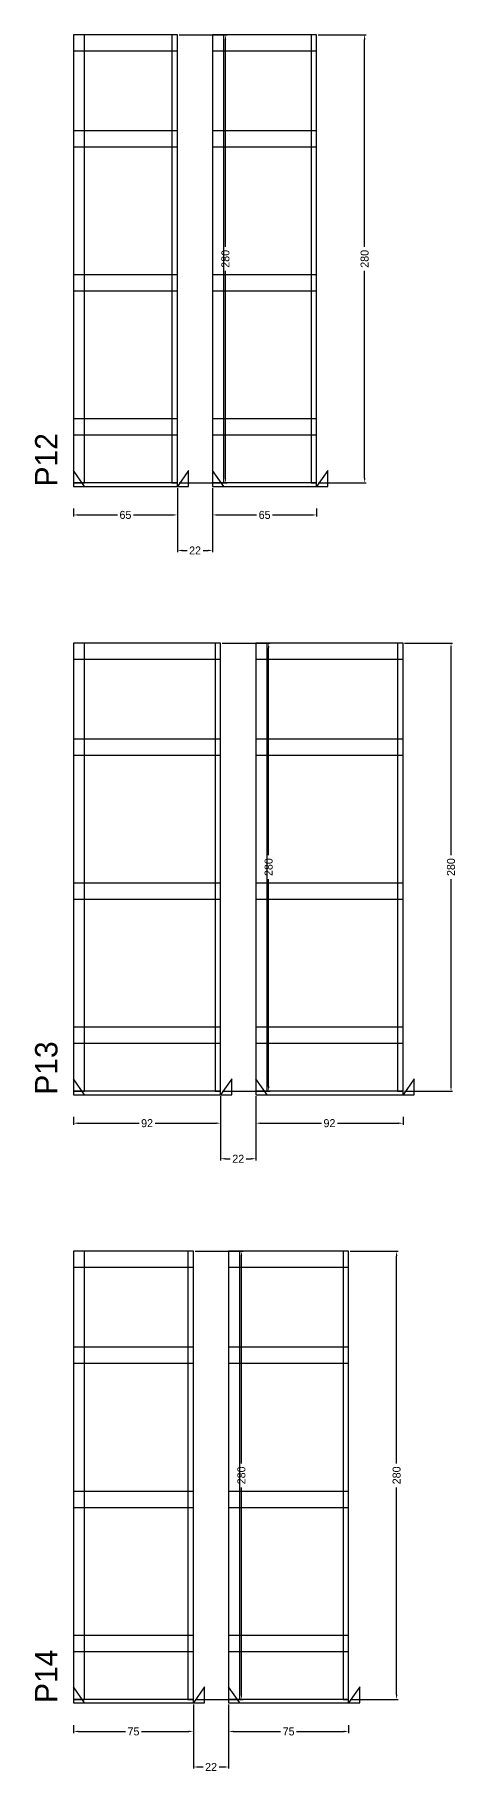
# Model space of a CAD drawing. Header units: centimetres. Extents: x -13000 to 4299, y -7226 to 295.
# Drawn here: x 3976 to 4239, y -4603 to -3518 of the extents above; entities that cross this region are included whole.
import ezdxf

# ---------------------------------------------------------------- set-up
doc = ezdxf.new("R2010")
doc.units = ezdxf.units.CM
for name, color, linetype in [('COTA', 241, 'Continuous'), ('NOMENCLATURA', 7, 'Continuous'), ('SARR_2.2x10', 60, 'Continuous'), ('SARR_2.2x7', 40, 'Continuous'), ('SARR_3.5x7', 81, 'Continuous')]:
    doc.layers.add(name, color=color, linetype=linetype)
doc.dimstyles.new('PAINEL-NOVA', dxfattribs={"dimtxt": 5, "dimasz": 3, "dimexe": 1, "dimexo": 1, "dimgap": 1, "dimtad": 1, "dimcen": 2.5, "dimazin": 3, "dimtfac": 1, "dimtmove": 0, "dimatfit": 3})

# ---------------------------------------------------------------- blocks, each defined once
blk = doc.blocks.new('_CLOSEDFILLED')
at = {"color": 0, "linetype": 'BYBLOCK'}
blk.add_solid([(-1, 0.16), (0, 0), (-1, -0.16)], dxfattribs=at)
blk = doc.blocks.new('*D361')
for p, q in [((4000, -3813.8), (4000, -3818.8)), ((4003, -3817.8), (4027.5, -3817.8)), ((4037.5, -3817.8), (4062, -3817.8)), ((4065, -3813.8), (4065, -3818.8))]:
    blk.add_line(p, q)
at = {"layer": 'Defpoints'}
for p in [(4000, -3812.8), (4000, -3817.8), (4065, -3812.8)]:
    blk.add_point(p, dxfattribs=at)
at = {"layer": 'SARR_2.2x10', "xscale": 3, "yscale": 3, "rotation": 180}
blk.add_blockref('_CLOSEDFILLED', (4000, -3817.8), dxfattribs=at)
at = {"layer": 'SARR_2.2x10', "xscale": 3, "yscale": 3}
blk.add_blockref('_CLOSEDFILLED', (4065, -3817.8), dxfattribs=at)
at = {"layer": 'SARR_2.2x10', "insert": (4032.5, -3817.8), "char_height": 5, "attachment_point": 5}
blk.add_mtext('65', dxfattribs=at)
blk = doc.blocks.new('*D362')
for p, q in [((4066, -3517.8), (4096, -3517.8)), ((4095, -3650.3), (4095, -3520.8)), ((4095, -3794.8), (4095, -3665.3)), ((4066, -3797.8), (4096, -3797.8))]:
    blk.add_line(p, q)
at = {"layer": 'Defpoints'}
for p in [(4065, -3517.8), (4065, -3797.8), (4095, -3797.8)]:
    blk.add_point(p, dxfattribs=at)
at = {"layer": 'SARR_2.2x10', "xscale": 3, "yscale": 3}
for p, rotation in [((4095, -3517.8), 90), ((4095, -3797.8), 270)]:
    blk.add_blockref('_CLOSEDFILLED', p, dxfattribs=dict(at, rotation=rotation))
at = {"layer": 'SARR_2.2x10', "insert": (4095, -3657.8), "char_height": 5, "attachment_point": 5, "rotation": 90}
blk.add_mtext('280', dxfattribs=at)
blk = doc.blocks.new('GRA-E')
at = {"layer": 'SARR_2.2x7'}
blk.add_lwpolyline([(0, 0), (7, 0), (0, 10)], close=True, dxfattribs=at)
blk = doc.blocks.new('GRA-D')
at = {"layer": 'SARR_2.2x7'}
blk.add_lwpolyline([(0, 0), (7, 0), (7, 10)], close=True, dxfattribs=at)
blk = doc.blocks.new('*D363')
for p, q in [((4087, -3813.8), (4087, -3818.8)), ((4090, -3817.8), (4114.5, -3817.8)), ((4124.5, -3817.8), (4149, -3817.8)), ((4152, -3813.8), (4152, -3818.8))]:
    blk.add_line(p, q)
at = {"layer": 'Defpoints'}
for p in [(4087, -3812.8), (4087, -3817.8), (4152, -3812.8)]:
    blk.add_point(p, dxfattribs=at)
at = {"layer": 'SARR_2.2x10', "xscale": 3, "yscale": 3, "rotation": 180}
blk.add_blockref('_CLOSEDFILLED', (4087, -3817.8), dxfattribs=at)
at = {"layer": 'SARR_2.2x10', "xscale": 3, "yscale": 3}
blk.add_blockref('_CLOSEDFILLED', (4152, -3817.8), dxfattribs=at)
at = {"layer": 'SARR_2.2x10', "insert": (4119.5, -3817.8), "char_height": 5, "attachment_point": 5}
blk.add_mtext('65', dxfattribs=at)
blk = doc.blocks.new('*D364')
for p, q in [((4153, -3517.8), (4183, -3517.8)), ((4182, -3650.3), (4182, -3520.8)), ((4182, -3794.8), (4182, -3665.3)), ((4153, -3797.8), (4183, -3797.8))]:
    blk.add_line(p, q)
at = {"layer": 'Defpoints'}
for p in [(4152, -3517.8), (4152, -3797.8), (4182, -3797.8)]:
    blk.add_point(p, dxfattribs=at)
at = {"layer": 'SARR_2.2x10', "xscale": 3, "yscale": 3}
for p, rotation in [((4182, -3517.8), 90), ((4182, -3797.8), 270)]:
    blk.add_blockref('_CLOSEDFILLED', p, dxfattribs=dict(at, rotation=rotation))
at = {"layer": 'SARR_2.2x10', "insert": (4182, -3657.8), "char_height": 5, "attachment_point": 5, "rotation": 90}
blk.add_mtext('280', dxfattribs=at)
blk = doc.blocks.new('*D365')
for p, q in [((4153, -3517.8), (4183, -3517.8)), ((4182, -3650.3), (4182, -3520.8)), ((4182, -3794.8), (4182, -3665.3)), ((4153, -3797.8), (4183, -3797.8))]:
    blk.add_line(p, q)
at = {"layer": 'Defpoints'}
for p in [(4152, -3517.8), (4152, -3797.8), (4182, -3797.8)]:
    blk.add_point(p, dxfattribs=at)
at = {"layer": 'SARR_2.2x10', "xscale": 3, "yscale": 3}
for p, rotation in [((4182, -3517.8), 90), ((4182, -3797.8), 270)]:
    blk.add_blockref('_CLOSEDFILLED', p, dxfattribs=dict(at, rotation=rotation))
at = {"layer": 'SARR_2.2x10', "insert": (4182, -3657.8), "char_height": 5, "attachment_point": 5, "rotation": 90}
blk.add_mtext('280', dxfattribs=at)
blk = doc.blocks.new('*D366')
for p, q in [((4153, -3517.8), (4183, -3517.8)), ((4182, -3650.3), (4182, -3520.8)), ((4182, -3794.8), (4182, -3665.3)), ((4153, -3797.8), (4183, -3797.8))]:
    blk.add_line(p, q)
at = {"layer": 'Defpoints'}
for p in [(4152, -3517.8), (4152, -3797.8), (4182, -3797.8)]:
    blk.add_point(p, dxfattribs=at)
at = {"layer": 'SARR_2.2x10', "xscale": 3, "yscale": 3}
for p, rotation in [((4182, -3517.8), 90), ((4182, -3797.8), 270)]:
    blk.add_blockref('_CLOSEDFILLED', p, dxfattribs=dict(at, rotation=rotation))
at = {"layer": 'SARR_2.2x10', "insert": (4182, -3657.8), "char_height": 5, "attachment_point": 5, "rotation": 90}
blk.add_mtext('280', dxfattribs=at)
blk = doc.blocks.new('*D367')
for p, q in [((4153, -3517.8), (4183, -3517.8)), ((4182, -3650.3), (4182, -3520.8)), ((4182, -3794.8), (4182, -3665.3)), ((4153, -3797.8), (4183, -3797.8))]:
    blk.add_line(p, q)
at = {"layer": 'Defpoints'}
for p in [(4152, -3517.8), (4152, -3797.8), (4182, -3797.8)]:
    blk.add_point(p, dxfattribs=at)
at = {"layer": 'SARR_2.2x10', "xscale": 3, "yscale": 3}
for p, rotation in [((4182, -3517.8), 90), ((4182, -3797.8), 270)]:
    blk.add_blockref('_CLOSEDFILLED', p, dxfattribs=dict(at, rotation=rotation))
at = {"layer": 'SARR_2.2x10', "insert": (4182, -3657.8), "char_height": 5, "attachment_point": 5, "rotation": 90}
blk.add_mtext('280', dxfattribs=at)
blk = doc.blocks.new('*D368')
for p, q in [((4153, -3517.8), (4183, -3517.8)), ((4182, -3650.3), (4182, -3520.8)), ((4182, -3794.8), (4182, -3665.3)), ((4153, -3797.8), (4183, -3797.8))]:
    blk.add_line(p, q)
at = {"layer": 'Defpoints'}
for p in [(4152, -3517.8), (4152, -3797.8), (4182, -3797.8)]:
    blk.add_point(p, dxfattribs=at)
at = {"layer": 'SARR_2.2x10', "xscale": 3, "yscale": 3}
for p, rotation in [((4182, -3517.8), 90), ((4182, -3797.8), 270)]:
    blk.add_blockref('_CLOSEDFILLED', p, dxfattribs=dict(at, rotation=rotation))
at = {"layer": 'SARR_2.2x10', "insert": (4182, -3657.8), "char_height": 5, "attachment_point": 5, "rotation": 90}
blk.add_mtext('280', dxfattribs=at)
blk = doc.blocks.new('*D369')
for p, q in [((4153, -3517.8), (4183, -3517.8)), ((4182, -3650.3), (4182, -3520.8)), ((4182, -3794.8), (4182, -3665.3)), ((4153, -3797.8), (4183, -3797.8))]:
    blk.add_line(p, q)
at = {"layer": 'Defpoints'}
for p in [(4152, -3517.8), (4152, -3797.8), (4182, -3797.8)]:
    blk.add_point(p, dxfattribs=at)
at = {"layer": 'SARR_2.2x10', "xscale": 3, "yscale": 3}
for p, rotation in [((4182, -3517.8), 90), ((4182, -3797.8), 270)]:
    blk.add_blockref('_CLOSEDFILLED', p, dxfattribs=dict(at, rotation=rotation))
at = {"layer": 'SARR_2.2x10', "insert": (4182, -3657.8), "char_height": 5, "attachment_point": 5, "rotation": 90}
blk.add_mtext('280', dxfattribs=at)
blk = doc.blocks.new('*D370')
for p, q in [((4153, -3517.8), (4183, -3517.8)), ((4182, -3650.3), (4182, -3520.8)), ((4182, -3794.8), (4182, -3665.3)), ((4153, -3797.8), (4183, -3797.8))]:
    blk.add_line(p, q)
at = {"layer": 'Defpoints'}
for p in [(4152, -3517.8), (4152, -3797.8), (4182, -3797.8)]:
    blk.add_point(p, dxfattribs=at)
at = {"layer": 'SARR_2.2x10', "xscale": 3, "yscale": 3}
for p, rotation in [((4182, -3517.8), 90), ((4182, -3797.8), 270)]:
    blk.add_blockref('_CLOSEDFILLED', p, dxfattribs=dict(at, rotation=rotation))
at = {"layer": 'SARR_2.2x10', "insert": (4182, -3657.8), "char_height": 5, "attachment_point": 5, "rotation": 90}
blk.add_mtext('280', dxfattribs=at)
blk = doc.blocks.new('*D371')
for p, q in [((4153, -3517.8), (4183, -3517.8)), ((4182, -3650.3), (4182, -3520.8)), ((4182, -3794.8), (4182, -3665.3)), ((4153, -3797.8), (4183, -3797.8))]:
    blk.add_line(p, q)
at = {"layer": 'Defpoints'}
for p in [(4152, -3517.8), (4152, -3797.8), (4182, -3797.8)]:
    blk.add_point(p, dxfattribs=at)
at = {"layer": 'SARR_2.2x10', "xscale": 3, "yscale": 3}
for p, rotation in [((4182, -3517.8), 90), ((4182, -3797.8), 270)]:
    blk.add_blockref('_CLOSEDFILLED', p, dxfattribs=dict(at, rotation=rotation))
at = {"layer": 'SARR_2.2x10', "insert": (4182, -3657.8), "char_height": 5, "attachment_point": 5, "rotation": 90}
blk.add_mtext('280', dxfattribs=at)
blk = doc.blocks.new('*D372')
for p, q in [((4153, -3517.8), (4183, -3517.8)), ((4182, -3650.3), (4182, -3520.8)), ((4182, -3794.8), (4182, -3665.3)), ((4153, -3797.8), (4183, -3797.8))]:
    blk.add_line(p, q)
at = {"layer": 'Defpoints'}
for p in [(4152, -3517.8), (4152, -3797.8), (4182, -3797.8)]:
    blk.add_point(p, dxfattribs=at)
at = {"layer": 'SARR_2.2x10', "xscale": 3, "yscale": 3}
for p, rotation in [((4182, -3517.8), 90), ((4182, -3797.8), 270)]:
    blk.add_blockref('_CLOSEDFILLED', p, dxfattribs=dict(at, rotation=rotation))
at = {"layer": 'SARR_2.2x10', "insert": (4182, -3657.8), "char_height": 5, "attachment_point": 5, "rotation": 90}
blk.add_mtext('280', dxfattribs=at)
blk = doc.blocks.new('*D373')
for p, q in [((4153, -3517.8), (4183, -3517.8)), ((4182, -3650.3), (4182, -3520.8)), ((4182, -3794.8), (4182, -3665.3)), ((4153, -3797.8), (4183, -3797.8))]:
    blk.add_line(p, q)
at = {"layer": 'Defpoints'}
for p in [(4152, -3517.8), (4152, -3797.8), (4182, -3797.8)]:
    blk.add_point(p, dxfattribs=at)
at = {"layer": 'SARR_2.2x10', "xscale": 3, "yscale": 3}
for p, rotation in [((4182, -3517.8), 90), ((4182, -3797.8), 270)]:
    blk.add_blockref('_CLOSEDFILLED', p, dxfattribs=dict(at, rotation=rotation))
at = {"layer": 'SARR_2.2x10', "insert": (4182, -3657.8), "char_height": 5, "attachment_point": 5, "rotation": 90}
blk.add_mtext('280', dxfattribs=at)
blk = doc.blocks.new('*D374')
for p, q in [((4065, -3801), (4065, -3841)), ((4087, -3801), (4087, -3841)), ((4068, -3840), (4071, -3840)), ((4081, -3840), (4084, -3840))]:
    blk.add_line(p, q)
at = {"layer": 'Defpoints'}
for p in [(4065, -3800), (4087, -3800), (4065, -3840)]:
    blk.add_point(p, dxfattribs=at)
at = {"layer": 'COTA', "xscale": 3, "yscale": 3, "rotation": 180}
blk.add_blockref('_CLOSEDFILLED', (4065, -3840), dxfattribs=at)
at = {"layer": 'COTA', "xscale": 3, "yscale": 3}
blk.add_blockref('_CLOSEDFILLED', (4087, -3840), dxfattribs=at)
at = {"layer": 'COTA', "insert": (4076, -3840), "char_height": 5, "attachment_point": 5}
blk.add_mtext('22', dxfattribs=at)
blk = doc.blocks.new('*D395')
for p, q in [((4000, -4193.8), (4000, -4198.8)), ((4003, -4197.8), (4041, -4197.8)), ((4051, -4197.8), (4089, -4197.8)), ((4092, -4193.8), (4092, -4198.8))]:
    blk.add_line(p, q)
at = {"layer": 'Defpoints'}
for p in [(4000, -4192.8), (4000, -4197.8), (4092, -4192.8)]:
    blk.add_point(p, dxfattribs=at)
at = {"layer": 'SARR_2.2x10', "xscale": 3, "yscale": 3, "rotation": 180}
blk.add_blockref('_CLOSEDFILLED', (4000, -4197.8), dxfattribs=at)
at = {"layer": 'SARR_2.2x10', "xscale": 3, "yscale": 3}
blk.add_blockref('_CLOSEDFILLED', (4092, -4197.8), dxfattribs=at)
at = {"layer": 'SARR_2.2x10', "insert": (4046, -4197.8), "char_height": 5, "attachment_point": 5}
blk.add_mtext('92', dxfattribs=at)
blk = doc.blocks.new('*D396')
for p, q in [((4093, -3897.8), (4123, -3897.8)), ((4122, -4030.3), (4122, -3900.8)), ((4122, -4174.8), (4122, -4045.3)), ((4093, -4177.8), (4123, -4177.8))]:
    blk.add_line(p, q)
at = {"layer": 'Defpoints'}
for p in [(4092, -3897.8), (4092, -4177.8), (4122, -4177.8)]:
    blk.add_point(p, dxfattribs=at)
at = {"layer": 'SARR_2.2x10', "xscale": 3, "yscale": 3}
for p, rotation in [((4122, -3897.8), 90), ((4122, -4177.8), 270)]:
    blk.add_blockref('_CLOSEDFILLED', p, dxfattribs=dict(at, rotation=rotation))
at = {"layer": 'SARR_2.2x10', "insert": (4122, -4037.8), "char_height": 5, "attachment_point": 5, "rotation": 90}
blk.add_mtext('280', dxfattribs=at)
blk = doc.blocks.new('*D397')
for p, q in [((4114, -4193.8), (4114, -4198.8)), ((4117, -4197.8), (4155, -4197.8)), ((4165, -4197.8), (4203, -4197.8)), ((4206, -4193.8), (4206, -4198.8))]:
    blk.add_line(p, q)
at = {"layer": 'Defpoints'}
for p in [(4114, -4192.8), (4114, -4197.8), (4206, -4192.8)]:
    blk.add_point(p, dxfattribs=at)
at = {"layer": 'SARR_2.2x10', "xscale": 3, "yscale": 3, "rotation": 180}
blk.add_blockref('_CLOSEDFILLED', (4114, -4197.8), dxfattribs=at)
at = {"layer": 'SARR_2.2x10', "xscale": 3, "yscale": 3}
blk.add_blockref('_CLOSEDFILLED', (4206, -4197.8), dxfattribs=at)
at = {"layer": 'SARR_2.2x10', "insert": (4160, -4197.8), "char_height": 5, "attachment_point": 5}
blk.add_mtext('92', dxfattribs=at)
blk = doc.blocks.new('*D398')
for p, q in [((4207, -3897.8), (4237, -3897.8)), ((4236, -4030.3), (4236, -3900.8)), ((4236, -4174.8), (4236, -4045.3)), ((4207, -4177.8), (4237, -4177.8))]:
    blk.add_line(p, q)
at = {"layer": 'Defpoints'}
for p in [(4206, -3897.8), (4206, -4177.8), (4236, -4177.8)]:
    blk.add_point(p, dxfattribs=at)
at = {"layer": 'SARR_2.2x10', "xscale": 3, "yscale": 3}
for p, rotation in [((4236, -3897.8), 90), ((4236, -4177.8), 270)]:
    blk.add_blockref('_CLOSEDFILLED', p, dxfattribs=dict(at, rotation=rotation))
at = {"layer": 'SARR_2.2x10', "insert": (4236, -4037.8), "char_height": 5, "attachment_point": 5, "rotation": 90}
blk.add_mtext('280', dxfattribs=at)
blk = doc.blocks.new('*D399')
for p, q in [((4207, -3897.8), (4237, -3897.8)), ((4236, -4030.3), (4236, -3900.8)), ((4236, -4174.8), (4236, -4045.3)), ((4207, -4177.8), (4237, -4177.8))]:
    blk.add_line(p, q)
at = {"layer": 'Defpoints'}
for p in [(4206, -3897.8), (4206, -4177.8), (4236, -4177.8)]:
    blk.add_point(p, dxfattribs=at)
at = {"layer": 'SARR_2.2x10', "xscale": 3, "yscale": 3}
for p, rotation in [((4236, -3897.8), 90), ((4236, -4177.8), 270)]:
    blk.add_blockref('_CLOSEDFILLED', p, dxfattribs=dict(at, rotation=rotation))
at = {"layer": 'SARR_2.2x10', "insert": (4236, -4037.8), "char_height": 5, "attachment_point": 5, "rotation": 90}
blk.add_mtext('280', dxfattribs=at)
blk = doc.blocks.new('*D400')
for p, q in [((4207, -3897.8), (4237, -3897.8)), ((4236, -4030.3), (4236, -3900.8)), ((4236, -4174.8), (4236, -4045.3)), ((4207, -4177.8), (4237, -4177.8))]:
    blk.add_line(p, q)
at = {"layer": 'Defpoints'}
for p in [(4206, -3897.8), (4206, -4177.8), (4236, -4177.8)]:
    blk.add_point(p, dxfattribs=at)
at = {"layer": 'SARR_2.2x10', "xscale": 3, "yscale": 3}
for p, rotation in [((4236, -3897.8), 90), ((4236, -4177.8), 270)]:
    blk.add_blockref('_CLOSEDFILLED', p, dxfattribs=dict(at, rotation=rotation))
at = {"layer": 'SARR_2.2x10', "insert": (4236, -4037.8), "char_height": 5, "attachment_point": 5, "rotation": 90}
blk.add_mtext('280', dxfattribs=at)
blk = doc.blocks.new('*D401')
for p, q in [((4207, -3897.8), (4237, -3897.8)), ((4236, -4030.3), (4236, -3900.8)), ((4236, -4174.8), (4236, -4045.3)), ((4207, -4177.8), (4237, -4177.8))]:
    blk.add_line(p, q)
at = {"layer": 'Defpoints'}
for p in [(4206, -3897.8), (4206, -4177.8), (4236, -4177.8)]:
    blk.add_point(p, dxfattribs=at)
at = {"layer": 'SARR_2.2x10', "xscale": 3, "yscale": 3}
for p, rotation in [((4236, -3897.8), 90), ((4236, -4177.8), 270)]:
    blk.add_blockref('_CLOSEDFILLED', p, dxfattribs=dict(at, rotation=rotation))
at = {"layer": 'SARR_2.2x10', "insert": (4236, -4037.8), "char_height": 5, "attachment_point": 5, "rotation": 90}
blk.add_mtext('280', dxfattribs=at)
blk = doc.blocks.new('*D402')
for p, q in [((4207, -3897.8), (4237, -3897.8)), ((4236, -4030.3), (4236, -3900.8)), ((4236, -4174.8), (4236, -4045.3)), ((4207, -4177.8), (4237, -4177.8))]:
    blk.add_line(p, q)
at = {"layer": 'Defpoints'}
for p in [(4206, -3897.8), (4206, -4177.8), (4236, -4177.8)]:
    blk.add_point(p, dxfattribs=at)
at = {"layer": 'SARR_2.2x10', "xscale": 3, "yscale": 3}
for p, rotation in [((4236, -3897.8), 90), ((4236, -4177.8), 270)]:
    blk.add_blockref('_CLOSEDFILLED', p, dxfattribs=dict(at, rotation=rotation))
at = {"layer": 'SARR_2.2x10', "insert": (4236, -4037.8), "char_height": 5, "attachment_point": 5, "rotation": 90}
blk.add_mtext('280', dxfattribs=at)
blk = doc.blocks.new('*D403')
for p, q in [((4207, -3897.8), (4237, -3897.8)), ((4236, -4030.3), (4236, -3900.8)), ((4236, -4174.8), (4236, -4045.3)), ((4207, -4177.8), (4237, -4177.8))]:
    blk.add_line(p, q)
at = {"layer": 'Defpoints'}
for p in [(4206, -3897.8), (4206, -4177.8), (4236, -4177.8)]:
    blk.add_point(p, dxfattribs=at)
at = {"layer": 'SARR_2.2x10', "xscale": 3, "yscale": 3}
for p, rotation in [((4236, -3897.8), 90), ((4236, -4177.8), 270)]:
    blk.add_blockref('_CLOSEDFILLED', p, dxfattribs=dict(at, rotation=rotation))
at = {"layer": 'SARR_2.2x10', "insert": (4236, -4037.8), "char_height": 5, "attachment_point": 5, "rotation": 90}
blk.add_mtext('280', dxfattribs=at)
blk = doc.blocks.new('*D404')
for p, q in [((4207, -3897.8), (4237, -3897.8)), ((4236, -4030.3), (4236, -3900.8)), ((4236, -4174.8), (4236, -4045.3)), ((4207, -4177.8), (4237, -4177.8))]:
    blk.add_line(p, q)
at = {"layer": 'Defpoints'}
for p in [(4206, -3897.8), (4206, -4177.8), (4236, -4177.8)]:
    blk.add_point(p, dxfattribs=at)
at = {"layer": 'SARR_2.2x10', "xscale": 3, "yscale": 3}
for p, rotation in [((4236, -3897.8), 90), ((4236, -4177.8), 270)]:
    blk.add_blockref('_CLOSEDFILLED', p, dxfattribs=dict(at, rotation=rotation))
at = {"layer": 'SARR_2.2x10', "insert": (4236, -4037.8), "char_height": 5, "attachment_point": 5, "rotation": 90}
blk.add_mtext('280', dxfattribs=at)
blk = doc.blocks.new('*D405')
for p, q in [((4207, -3897.8), (4237, -3897.8)), ((4236, -4030.3), (4236, -3900.8)), ((4236, -4174.8), (4236, -4045.3)), ((4207, -4177.8), (4237, -4177.8))]:
    blk.add_line(p, q)
at = {"layer": 'Defpoints'}
for p in [(4206, -3897.8), (4206, -4177.8), (4236, -4177.8)]:
    blk.add_point(p, dxfattribs=at)
at = {"layer": 'SARR_2.2x10', "xscale": 3, "yscale": 3}
for p, rotation in [((4236, -3897.8), 90), ((4236, -4177.8), 270)]:
    blk.add_blockref('_CLOSEDFILLED', p, dxfattribs=dict(at, rotation=rotation))
at = {"layer": 'SARR_2.2x10', "insert": (4236, -4037.8), "char_height": 5, "attachment_point": 5, "rotation": 90}
blk.add_mtext('280', dxfattribs=at)
blk = doc.blocks.new('*D406')
for p, q in [((4207, -3897.8), (4237, -3897.8)), ((4236, -4030.3), (4236, -3900.8)), ((4236, -4174.8), (4236, -4045.3)), ((4207, -4177.8), (4237, -4177.8))]:
    blk.add_line(p, q)
at = {"layer": 'Defpoints'}
for p in [(4206, -3897.8), (4206, -4177.8), (4236, -4177.8)]:
    blk.add_point(p, dxfattribs=at)
at = {"layer": 'SARR_2.2x10', "xscale": 3, "yscale": 3}
for p, rotation in [((4236, -3897.8), 90), ((4236, -4177.8), 270)]:
    blk.add_blockref('_CLOSEDFILLED', p, dxfattribs=dict(at, rotation=rotation))
at = {"layer": 'SARR_2.2x10', "insert": (4236, -4037.8), "char_height": 5, "attachment_point": 5, "rotation": 90}
blk.add_mtext('280', dxfattribs=at)
blk = doc.blocks.new('*D407')
for p, q in [((4207, -3897.8), (4237, -3897.8)), ((4236, -4030.3), (4236, -3900.8)), ((4236, -4174.8), (4236, -4045.3)), ((4207, -4177.8), (4237, -4177.8))]:
    blk.add_line(p, q)
at = {"layer": 'Defpoints'}
for p in [(4206, -3897.8), (4206, -4177.8), (4236, -4177.8)]:
    blk.add_point(p, dxfattribs=at)
at = {"layer": 'SARR_2.2x10', "xscale": 3, "yscale": 3}
for p, rotation in [((4236, -3897.8), 90), ((4236, -4177.8), 270)]:
    blk.add_blockref('_CLOSEDFILLED', p, dxfattribs=dict(at, rotation=rotation))
at = {"layer": 'SARR_2.2x10', "insert": (4236, -4037.8), "char_height": 5, "attachment_point": 5, "rotation": 90}
blk.add_mtext('280', dxfattribs=at)
blk = doc.blocks.new('*D408')
for p, q in [((4092, -4181), (4092, -4221)), ((4114, -4181), (4114, -4221)), ((4095, -4220), (4098, -4220)), ((4108, -4220), (4111, -4220))]:
    blk.add_line(p, q)
at = {"layer": 'Defpoints'}
for p in [(4092, -4180), (4114, -4180), (4092, -4220)]:
    blk.add_point(p, dxfattribs=at)
at = {"layer": 'COTA', "xscale": 3, "yscale": 3, "rotation": 180}
blk.add_blockref('_CLOSEDFILLED', (4092, -4220), dxfattribs=at)
at = {"layer": 'COTA', "xscale": 3, "yscale": 3}
blk.add_blockref('_CLOSEDFILLED', (4114, -4220), dxfattribs=at)
at = {"layer": 'COTA', "insert": (4103, -4220), "char_height": 5, "attachment_point": 5}
blk.add_mtext('22', dxfattribs=at)
blk = doc.blocks.new('*D429')
for p, q in [((4000, -4573.8), (4000, -4578.8)), ((4003, -4577.8), (4032.5, -4577.8)), ((4042.5, -4577.8), (4072, -4577.8)), ((4075, -4573.8), (4075, -4578.8))]:
    blk.add_line(p, q)
at = {"layer": 'Defpoints'}
for p in [(4000, -4572.8), (4000, -4577.8), (4075, -4572.8)]:
    blk.add_point(p, dxfattribs=at)
at = {"layer": 'SARR_2.2x10', "xscale": 3, "yscale": 3, "rotation": 180}
blk.add_blockref('_CLOSEDFILLED', (4000, -4577.8), dxfattribs=at)
at = {"layer": 'SARR_2.2x10', "xscale": 3, "yscale": 3}
blk.add_blockref('_CLOSEDFILLED', (4075, -4577.8), dxfattribs=at)
at = {"layer": 'SARR_2.2x10', "insert": (4037.5, -4577.8), "char_height": 5, "attachment_point": 5}
blk.add_mtext('75', dxfattribs=at)
blk = doc.blocks.new('*D430')
for p, q in [((4076, -4277.8), (4106, -4277.8)), ((4105, -4410.3), (4105, -4280.8)), ((4105, -4554.8), (4105, -4425.3)), ((4076, -4557.8), (4106, -4557.8))]:
    blk.add_line(p, q)
at = {"layer": 'Defpoints'}
for p in [(4075, -4277.8), (4075, -4557.8), (4105, -4557.8)]:
    blk.add_point(p, dxfattribs=at)
at = {"layer": 'SARR_2.2x10', "xscale": 3, "yscale": 3}
for p, rotation in [((4105, -4277.8), 90), ((4105, -4557.8), 270)]:
    blk.add_blockref('_CLOSEDFILLED', p, dxfattribs=dict(at, rotation=rotation))
at = {"layer": 'SARR_2.2x10', "insert": (4105, -4417.8), "char_height": 5, "attachment_point": 5, "rotation": 90}
blk.add_mtext('280', dxfattribs=at)
blk = doc.blocks.new('*D431')
for p, q in [((4097, -4573.8), (4097, -4578.8)), ((4100, -4577.8), (4129.5, -4577.8)), ((4139.5, -4577.8), (4169, -4577.8)), ((4172, -4573.8), (4172, -4578.8))]:
    blk.add_line(p, q)
at = {"layer": 'Defpoints'}
for p in [(4097, -4572.8), (4097, -4577.8), (4172, -4572.8)]:
    blk.add_point(p, dxfattribs=at)
at = {"layer": 'SARR_2.2x10', "xscale": 3, "yscale": 3, "rotation": 180}
blk.add_blockref('_CLOSEDFILLED', (4097, -4577.8), dxfattribs=at)
at = {"layer": 'SARR_2.2x10', "xscale": 3, "yscale": 3}
blk.add_blockref('_CLOSEDFILLED', (4172, -4577.8), dxfattribs=at)
at = {"layer": 'SARR_2.2x10', "insert": (4134.5, -4577.8), "char_height": 5, "attachment_point": 5}
blk.add_mtext('75', dxfattribs=at)
blk = doc.blocks.new('*D432')
for p, q in [((4173, -4277.8), (4203, -4277.8)), ((4202, -4410.3), (4202, -4280.8)), ((4202, -4554.8), (4202, -4425.3)), ((4173, -4557.8), (4203, -4557.8))]:
    blk.add_line(p, q)
at = {"layer": 'Defpoints'}
for p in [(4172, -4277.8), (4172, -4557.8), (4202, -4557.8)]:
    blk.add_point(p, dxfattribs=at)
at = {"layer": 'SARR_2.2x10', "xscale": 3, "yscale": 3}
for p, rotation in [((4202, -4277.8), 90), ((4202, -4557.8), 270)]:
    blk.add_blockref('_CLOSEDFILLED', p, dxfattribs=dict(at, rotation=rotation))
at = {"layer": 'SARR_2.2x10', "insert": (4202, -4417.8), "char_height": 5, "attachment_point": 5, "rotation": 90}
blk.add_mtext('280', dxfattribs=at)
blk = doc.blocks.new('*D433')
for p, q in [((4173, -4277.8), (4203, -4277.8)), ((4202, -4410.3), (4202, -4280.8)), ((4202, -4554.8), (4202, -4425.3)), ((4173, -4557.8), (4203, -4557.8))]:
    blk.add_line(p, q)
at = {"layer": 'Defpoints'}
for p in [(4172, -4277.8), (4172, -4557.8), (4202, -4557.8)]:
    blk.add_point(p, dxfattribs=at)
at = {"layer": 'SARR_2.2x10', "xscale": 3, "yscale": 3}
for p, rotation in [((4202, -4277.8), 90), ((4202, -4557.8), 270)]:
    blk.add_blockref('_CLOSEDFILLED', p, dxfattribs=dict(at, rotation=rotation))
at = {"layer": 'SARR_2.2x10', "insert": (4202, -4417.8), "char_height": 5, "attachment_point": 5, "rotation": 90}
blk.add_mtext('280', dxfattribs=at)
blk = doc.blocks.new('*D434')
for p, q in [((4173, -4277.8), (4203, -4277.8)), ((4202, -4410.3), (4202, -4280.8)), ((4202, -4554.8), (4202, -4425.3)), ((4173, -4557.8), (4203, -4557.8))]:
    blk.add_line(p, q)
at = {"layer": 'Defpoints'}
for p in [(4172, -4277.8), (4172, -4557.8), (4202, -4557.8)]:
    blk.add_point(p, dxfattribs=at)
at = {"layer": 'SARR_2.2x10', "xscale": 3, "yscale": 3}
for p, rotation in [((4202, -4277.8), 90), ((4202, -4557.8), 270)]:
    blk.add_blockref('_CLOSEDFILLED', p, dxfattribs=dict(at, rotation=rotation))
at = {"layer": 'SARR_2.2x10', "insert": (4202, -4417.8), "char_height": 5, "attachment_point": 5, "rotation": 90}
blk.add_mtext('280', dxfattribs=at)
blk = doc.blocks.new('*D435')
for p, q in [((4173, -4277.8), (4203, -4277.8)), ((4202, -4410.3), (4202, -4280.8)), ((4202, -4554.8), (4202, -4425.3)), ((4173, -4557.8), (4203, -4557.8))]:
    blk.add_line(p, q)
at = {"layer": 'Defpoints'}
for p in [(4172, -4277.8), (4172, -4557.8), (4202, -4557.8)]:
    blk.add_point(p, dxfattribs=at)
at = {"layer": 'SARR_2.2x10', "xscale": 3, "yscale": 3}
for p, rotation in [((4202, -4277.8), 90), ((4202, -4557.8), 270)]:
    blk.add_blockref('_CLOSEDFILLED', p, dxfattribs=dict(at, rotation=rotation))
at = {"layer": 'SARR_2.2x10', "insert": (4202, -4417.8), "char_height": 5, "attachment_point": 5, "rotation": 90}
blk.add_mtext('280', dxfattribs=at)
blk = doc.blocks.new('*D436')
for p, q in [((4173, -4277.8), (4203, -4277.8)), ((4202, -4410.3), (4202, -4280.8)), ((4202, -4554.8), (4202, -4425.3)), ((4173, -4557.8), (4203, -4557.8))]:
    blk.add_line(p, q)
at = {"layer": 'Defpoints'}
for p in [(4172, -4277.8), (4172, -4557.8), (4202, -4557.8)]:
    blk.add_point(p, dxfattribs=at)
at = {"layer": 'SARR_2.2x10', "xscale": 3, "yscale": 3}
for p, rotation in [((4202, -4277.8), 90), ((4202, -4557.8), 270)]:
    blk.add_blockref('_CLOSEDFILLED', p, dxfattribs=dict(at, rotation=rotation))
at = {"layer": 'SARR_2.2x10', "insert": (4202, -4417.8), "char_height": 5, "attachment_point": 5, "rotation": 90}
blk.add_mtext('280', dxfattribs=at)
blk = doc.blocks.new('*D437')
for p, q in [((4173, -4277.8), (4203, -4277.8)), ((4202, -4410.3), (4202, -4280.8)), ((4202, -4554.8), (4202, -4425.3)), ((4173, -4557.8), (4203, -4557.8))]:
    blk.add_line(p, q)
at = {"layer": 'Defpoints'}
for p in [(4172, -4277.8), (4172, -4557.8), (4202, -4557.8)]:
    blk.add_point(p, dxfattribs=at)
at = {"layer": 'SARR_2.2x10', "xscale": 3, "yscale": 3}
for p, rotation in [((4202, -4277.8), 90), ((4202, -4557.8), 270)]:
    blk.add_blockref('_CLOSEDFILLED', p, dxfattribs=dict(at, rotation=rotation))
at = {"layer": 'SARR_2.2x10', "insert": (4202, -4417.8), "char_height": 5, "attachment_point": 5, "rotation": 90}
blk.add_mtext('280', dxfattribs=at)
blk = doc.blocks.new('*D438')
for p, q in [((4173, -4277.8), (4203, -4277.8)), ((4202, -4410.3), (4202, -4280.8)), ((4202, -4554.8), (4202, -4425.3)), ((4173, -4557.8), (4203, -4557.8))]:
    blk.add_line(p, q)
at = {"layer": 'Defpoints'}
for p in [(4172, -4277.8), (4172, -4557.8), (4202, -4557.8)]:
    blk.add_point(p, dxfattribs=at)
at = {"layer": 'SARR_2.2x10', "xscale": 3, "yscale": 3}
for p, rotation in [((4202, -4277.8), 90), ((4202, -4557.8), 270)]:
    blk.add_blockref('_CLOSEDFILLED', p, dxfattribs=dict(at, rotation=rotation))
at = {"layer": 'SARR_2.2x10', "insert": (4202, -4417.8), "char_height": 5, "attachment_point": 5, "rotation": 90}
blk.add_mtext('280', dxfattribs=at)
blk = doc.blocks.new('*D439')
for p, q in [((4173, -4277.8), (4203, -4277.8)), ((4202, -4410.3), (4202, -4280.8)), ((4202, -4554.8), (4202, -4425.3)), ((4173, -4557.8), (4203, -4557.8))]:
    blk.add_line(p, q)
at = {"layer": 'Defpoints'}
for p in [(4172, -4277.8), (4172, -4557.8), (4202, -4557.8)]:
    blk.add_point(p, dxfattribs=at)
at = {"layer": 'SARR_2.2x10', "xscale": 3, "yscale": 3}
for p, rotation in [((4202, -4277.8), 90), ((4202, -4557.8), 270)]:
    blk.add_blockref('_CLOSEDFILLED', p, dxfattribs=dict(at, rotation=rotation))
at = {"layer": 'SARR_2.2x10', "insert": (4202, -4417.8), "char_height": 5, "attachment_point": 5, "rotation": 90}
blk.add_mtext('280', dxfattribs=at)
blk = doc.blocks.new('*D440')
for p, q in [((4173, -4277.8), (4203, -4277.8)), ((4202, -4410.3), (4202, -4280.8)), ((4202, -4554.8), (4202, -4425.3)), ((4173, -4557.8), (4203, -4557.8))]:
    blk.add_line(p, q)
at = {"layer": 'Defpoints'}
for p in [(4172, -4277.8), (4172, -4557.8), (4202, -4557.8)]:
    blk.add_point(p, dxfattribs=at)
at = {"layer": 'SARR_2.2x10', "xscale": 3, "yscale": 3}
for p, rotation in [((4202, -4277.8), 90), ((4202, -4557.8), 270)]:
    blk.add_blockref('_CLOSEDFILLED', p, dxfattribs=dict(at, rotation=rotation))
at = {"layer": 'SARR_2.2x10', "insert": (4202, -4417.8), "char_height": 5, "attachment_point": 5, "rotation": 90}
blk.add_mtext('280', dxfattribs=at)
blk = doc.blocks.new('*D441')
for p, q in [((4173, -4277.8), (4203, -4277.8)), ((4202, -4410.3), (4202, -4280.8)), ((4202, -4554.8), (4202, -4425.3)), ((4173, -4557.8), (4203, -4557.8))]:
    blk.add_line(p, q)
at = {"layer": 'Defpoints'}
for p in [(4172, -4277.8), (4172, -4557.8), (4202, -4557.8)]:
    blk.add_point(p, dxfattribs=at)
at = {"layer": 'SARR_2.2x10', "xscale": 3, "yscale": 3}
for p, rotation in [((4202, -4277.8), 90), ((4202, -4557.8), 270)]:
    blk.add_blockref('_CLOSEDFILLED', p, dxfattribs=dict(at, rotation=rotation))
at = {"layer": 'SARR_2.2x10', "insert": (4202, -4417.8), "char_height": 5, "attachment_point": 5, "rotation": 90}
blk.add_mtext('280', dxfattribs=at)
blk = doc.blocks.new('*D442')
for p, q in [((4075, -4561), (4075, -4601)), ((4097, -4561), (4097, -4601)), ((4078, -4600), (4081, -4600)), ((4091, -4600), (4094, -4600))]:
    blk.add_line(p, q)
at = {"layer": 'Defpoints'}
for p in [(4075, -4560), (4097, -4560), (4075, -4600)]:
    blk.add_point(p, dxfattribs=at)
at = {"layer": 'COTA', "xscale": 3, "yscale": 3, "rotation": 180}
blk.add_blockref('_CLOSEDFILLED', (4075, -4600), dxfattribs=at)
at = {"layer": 'COTA', "xscale": 3, "yscale": 3}
blk.add_blockref('_CLOSEDFILLED', (4097, -4600), dxfattribs=at)
at = {"layer": 'COTA', "insert": (4086, -4600), "char_height": 5, "attachment_point": 5}
blk.add_mtext('22', dxfattribs=at)

msp = doc.modelspace()

# ---------------------------------------------------------------- linework, layer by layer
at = {"layer": 'SARR_2.2x10'}
for p, q in [((4065, -3517.8), (4000, -3517.8)), ((4000, -3517.8), (4000, -3527.8)), ((4000, -3527.8), (4065, -3527.8)), ((4065, -3527.8), (4065, -3517.8)), ((4152, -3517.8), (4087, -3517.8)), ((4087, -3517.8), (4087, -3527.8)), ((4087, -3527.8), (4152, -3527.8)), ((4152, -3527.8), (4152, -3517.8)), ((4065, -3577.8), (4000, -3577.8)), ((4000, -3577.8), (4000, -3587.8)), ((4065, -3587.8), (4065, -3577.8)), ((4152, -3577.8), (4087, -3577.8)), ((4087, -3577.8), (4087, -3587.8)), ((4152, -3587.8), (4152, -3577.8)), ((4000, -3587.8), (4065, -3587.8)), ((4087, -3587.8), (4152, -3587.8)), ((4065, -3667.8), (4000, -3667.8)), ((4000, -3667.8), (4000, -3677.8)), ((4065, -3677.8), (4065, -3667.8)), ((4152, -3667.8), (4087, -3667.8)), ((4087, -3667.8), (4087, -3677.8)), ((4152, -3677.8), (4152, -3667.8)), ((4000, -3677.8), (4065, -3677.8)), ((4087, -3677.8), (4152, -3677.8)), ((4065, -3757.8), (4000, -3757.8)), ((4000, -3757.8), (4000, -3767.8)), ((4065, -3767.8), (4065, -3757.8)), ((4152, -3757.8), (4087, -3757.8)), ((4087, -3757.8), (4087, -3767.8)), ((4152, -3767.8), (4152, -3757.8)), ((4000, -3767.8), (4065, -3767.8)), ((4087, -3767.8), (4152, -3767.8)), ((4092, -3897.8), (4000, -3897.8)), ((4000, -3897.8), (4000, -3907.8)), ((4092, -3907.8), (4092, -3897.8)), ((4206, -3897.8), (4114, -3897.8)), ((4114, -3897.8), (4114, -3907.8)), ((4206, -3907.8), (4206, -3897.8)), ((4000, -3907.8), (4092, -3907.8)), ((4114, -3907.8), (4206, -3907.8)), ((4092, -3957.8), (4000, -3957.8)), ((4000, -3957.8), (4000, -3967.8)), ((4092, -3967.8), (4092, -3957.8)), ((4206, -3957.8), (4114, -3957.8)), ((4114, -3957.8), (4114, -3967.8)), ((4206, -3967.8), (4206, -3957.8)), ((4000, -3967.8), (4092, -3967.8)), ((4114, -3967.8), (4206, -3967.8)), ((4092, -4047.8), (4000, -4047.8)), ((4000, -4047.8), (4000, -4057.8)), ((4092, -4057.8), (4092, -4047.8)), ((4206, -4047.8), (4114, -4047.8)), ((4114, -4047.8), (4114, -4057.8)), ((4206, -4057.8), (4206, -4047.8)), ((4000, -4057.8), (4092, -4057.8)), ((4114, -4057.8), (4206, -4057.8)), ((4092, -4137.8), (4000, -4137.8)), ((4000, -4137.8), (4000, -4147.8)), ((4092, -4147.8), (4092, -4137.8)), ((4206, -4137.8), (4114, -4137.8)), ((4114, -4137.8), (4114, -4147.8)), ((4206, -4147.8), (4206, -4137.8)), ((4000, -4147.8), (4092, -4147.8)), ((4114, -4147.8), (4206, -4147.8)), ((4075, -4277.8), (4000, -4277.8)), ((4000, -4277.8), (4000, -4287.8)), ((4075, -4287.8), (4075, -4277.8)), ((4172, -4277.8), (4097, -4277.8)), ((4097, -4277.8), (4097, -4287.8)), ((4172, -4287.8), (4172, -4277.8)), ((4000, -4287.8), (4075, -4287.8)), ((4097, -4287.8), (4172, -4287.8)), ((4075, -4337.8), (4000, -4337.8)), ((4000, -4337.8), (4000, -4347.8)), ((4075, -4347.8), (4075, -4337.8)), ((4172, -4337.8), (4097, -4337.8)), ((4097, -4337.8), (4097, -4347.8)), ((4172, -4347.8), (4172, -4337.8)), ((4000, -4347.8), (4075, -4347.8)), ((4097, -4347.8), (4172, -4347.8)), ((4075, -4427.8), (4000, -4427.8)), ((4000, -4427.8), (4000, -4437.8)), ((4075, -4437.8), (4075, -4427.8)), ((4172, -4427.8), (4097, -4427.8)), ((4097, -4427.8), (4097, -4437.8)), ((4172, -4437.8), (4172, -4427.8)), ((4000, -4437.8), (4075, -4437.8)), ((4097, -4437.8), (4172, -4437.8)), ((4075, -4517.8), (4000, -4517.8)), ((4000, -4517.8), (4000, -4527.8)), ((4075, -4527.8), (4075, -4517.8)), ((4172, -4517.8), (4097, -4517.8)), ((4097, -4517.8), (4097, -4527.8)), ((4172, -4527.8), (4172, -4517.8)), ((4000, -4527.8), (4075, -4527.8)), ((4097, -4527.8), (4172, -4527.8))]:
    msp.add_line(p, q, dxfattribs=at)
at = {"layer": 'SARR_2.2x7'}
for p, q in [((4007, -3517.8), (4000, -3517.8)), ((4000, -3517.8), (4000, -3797.8)), ((4007, -3797.8), (4007, -3517.8)), ((4152, -3517.8), (4148.5, -3517.8)), ((4148.5, -3517.8), (4148.5, -3797.8)), ((4152, -3797.8), (4152, -3517.8)), ((4065, -3797.8), (4000, -3797.8)), ((4000, -3797.8), (4000, -3800)), ((4000, -3797.8), (4007, -3797.8)), ((4065, -3800), (4065, -3797.8)), ((4152, -3797.8), (4087, -3797.8)), ((4087, -3797.8), (4087, -3800)), ((4148.5, -3797.8), (4152, -3797.8)), ((4152, -3800), (4152, -3797.8)), ((4000, -3800), (4065, -3800)), ((4087, -3800), (4152, -3800)), ((4007, -3897.8), (4000, -3897.8)), ((4000, -3897.8), (4000, -4177.8)), ((4007, -4177.8), (4007, -3897.8)), ((4206, -3897.8), (4202.5, -3897.8)), ((4202.5, -3897.8), (4202.5, -4177.8)), ((4206, -4177.8), (4206, -3897.8)), ((4092, -4177.8), (4000, -4177.8)), ((4000, -4177.8), (4000, -4180)), ((4000, -4177.8), (4007, -4177.8)), ((4092, -4180), (4092, -4177.8)), ((4206, -4177.8), (4114, -4177.8)), ((4114, -4177.8), (4114, -4180)), ((4202.5, -4177.8), (4206, -4177.8)), ((4206, -4180), (4206, -4177.8)), ((4000, -4180), (4092, -4180)), ((4114, -4180), (4206, -4180)), ((4007, -4277.8), (4000, -4277.8)), ((4000, -4277.8), (4000, -4557.8)), ((4007, -4557.8), (4007, -4277.8)), ((4172, -4277.8), (4168.5, -4277.8)), ((4168.5, -4277.8), (4168.5, -4557.8)), ((4172, -4557.8), (4172, -4277.8)), ((4075, -4557.8), (4000, -4557.8)), ((4000, -4557.8), (4000, -4560)), ((4000, -4557.8), (4007, -4557.8)), ((4075, -4560), (4075, -4557.8)), ((4172, -4557.8), (4097, -4557.8)), ((4097, -4557.8), (4097, -4560)), ((4168.5, -4557.8), (4172, -4557.8)), ((4172, -4560), (4172, -4557.8)), ((4000, -4560), (4075, -4560)), ((4097, -4560), (4172, -4560))]:
    msp.add_line(p, q, dxfattribs=at)
at = {"layer": 'SARR_3.5x7'}
for p, q in [((4065, -3517.8), (4061.5, -3517.8)), ((4061.5, -3517.8), (4061.5, -3797.8)), ((4065, -3797.8), (4065, -3517.8)), ((4094, -3517.8), (4087, -3517.8)), ((4087, -3517.8), (4087, -3797.8)), ((4094, -3797.8), (4094, -3517.8)), ((4061.5, -3797.8), (4065, -3797.8)), ((4087, -3797.8), (4094, -3797.8)), ((4092, -3897.8), (4088.5, -3897.8)), ((4088.5, -3897.8), (4088.5, -4177.8)), ((4092, -4177.8), (4092, -3897.8)), ((4121, -3897.8), (4114, -3897.8)), ((4114, -3897.8), (4114, -4177.8)), ((4121, -4177.8), (4121, -3897.8)), ((4088.5, -4177.8), (4092, -4177.8)), ((4114, -4177.8), (4121, -4177.8)), ((4075, -4277.8), (4071.5, -4277.8)), ((4071.5, -4277.8), (4071.5, -4557.8)), ((4075, -4557.8), (4075, -4277.8)), ((4104, -4277.8), (4097, -4277.8)), ((4097, -4277.8), (4097, -4557.8)), ((4104, -4557.8), (4104, -4277.8)), ((4071.5, -4557.8), (4075, -4557.8)), ((4097, -4557.8), (4104, -4557.8))]:
    msp.add_line(p, q, dxfattribs=at)

# ---------------------------------------------------------------- block references
at = {"layer": 'SARR_2.2x7'}
for name, p in [('GRA-E', (4000, -3800)), ('GRA-D', (4065, -3800)), ('GRA-E', (4087, -3800)), ('GRA-D', (4152, -3800)), ('GRA-E', (4000, -4180)), ('GRA-D', (4092, -4180)), ('GRA-E', (4114, -4180)), ('GRA-D', (4206, -4180)), ('GRA-E', (4000, -4560)), ('GRA-D', (4075, -4560)), ('GRA-E', (4097, -4560)), ('GRA-D', (4172, -4560))]:
    msp.add_blockref(name, p, dxfattribs=at)

# ---------------------------------------------------------------- texts
at = {"layer": 'NOMENCLATURA'}
for s, p in [('P12', (3990, -3800)), ('P13', (3990, -4180)), ('P14', (3990, -4560))]:
    msp.add_text(s, height=14, rotation=90, dxfattribs=at).set_placement(p)

# ---------------------------------------------------------------- dimensions: what is measured, and where the dimension line sits
at = {"layer": 'COTA'}
for base, p1, p2, picture, middle in [((4065, -3840), (4065, -3800), (4087, -3800), '*D374', (4076, -3840)), ((4092, -4220), (4092, -4180), (4114, -4180), '*D408', (4103, -4220)), ((4075, -4600), (4075, -4560), (4097, -4560), '*D442', (4086, -4600))]:
    dim = msp.add_linear_dim(base=base, p1=p1, p2=p2, dimstyle='PAINEL-NOVA', dxfattribs=at)
    dim.commit()
    dim.dimension.update_dxf_attribs({"geometry": picture, "text_midpoint": middle})
at = {"layer": 'SARR_2.2x10'}
for base, p1, p2, picture, middle in [((4095, -3797.8), (4065, -3797.8), (4065, -3517.8), '*D362', (4095, -3657.8)), ((4182, -3797.8), (4152, -3797.8), (4152, -3517.8), '*D364', (4182, -3657.8)), ((4182, -3797.8), (4152, -3797.8), (4152, -3517.8), '*D365', (4182, -3657.8)), ((4182, -3797.8), (4152, -3797.8), (4152, -3517.8), '*D366', (4182, -3657.8)), ((4182, -3797.8), (4152, -3797.8), (4152, -3517.8), '*D367', (4182, -3657.8)), ((4182, -3797.8), (4152, -3797.8), (4152, -3517.8), '*D368', (4182, -3657.8)), ((4182, -3797.8), (4152, -3797.8), (4152, -3517.8), '*D369', (4182, -3657.8)), ((4182, -3797.8), (4152, -3797.8), (4152, -3517.8), '*D370', (4182, -3657.8)), ((4182, -3797.8), (4152, -3797.8), (4152, -3517.8), '*D371', (4182, -3657.8)), ((4182, -3797.8), (4152, -3797.8), (4152, -3517.8), '*D372', (4182, -3657.8)), ((4182, -3797.8), (4152, -3797.8), (4152, -3517.8), '*D373', (4182, -3657.8)), ((4122, -4177.8), (4092, -4177.8), (4092, -3897.8), '*D396', (4122, -4037.8)), ((4236, -4177.8), (4206, -4177.8), (4206, -3897.8), '*D398', (4236, -4037.8)), ((4236, -4177.8), (4206, -4177.8), (4206, -3897.8), '*D399', (4236, -4037.8)), ((4236, -4177.8), (4206, -4177.8), (4206, -3897.8), '*D400', (4236, -4037.8)), ((4236, -4177.8), (4206, -4177.8), (4206, -3897.8), '*D401', (4236, -4037.8)), ((4236, -4177.8), (4206, -4177.8), (4206, -3897.8), '*D402', (4236, -4037.8)), ((4236, -4177.8), (4206, -4177.8), (4206, -3897.8), '*D403', (4236, -4037.8)), ((4236, -4177.8), (4206, -4177.8), (4206, -3897.8), '*D404', (4236, -4037.8)), ((4236, -4177.8), (4206, -4177.8), (4206, -3897.8), '*D405', (4236, -4037.8)), ((4236, -4177.8), (4206, -4177.8), (4206, -3897.8), '*D406', (4236, -4037.8)), ((4236, -4177.8), (4206, -4177.8), (4206, -3897.8), '*D407', (4236, -4037.8)), ((4105, -4557.8), (4075, -4557.8), (4075, -4277.8), '*D430', (4105, -4417.8)), ((4202, -4557.8), (4172, -4557.8), (4172, -4277.8), '*D432', (4202, -4417.8)), ((4202, -4557.8), (4172, -4557.8), (4172, -4277.8), '*D433', (4202, -4417.8)), ((4202, -4557.8), (4172, -4557.8), (4172, -4277.8), '*D434', (4202, -4417.8)), ((4202, -4557.8), (4172, -4557.8), (4172, -4277.8), '*D435', (4202, -4417.8)), ((4202, -4557.8), (4172, -4557.8), (4172, -4277.8), '*D436', (4202, -4417.8)), ((4202, -4557.8), (4172, -4557.8), (4172, -4277.8), '*D437', (4202, -4417.8)), ((4202, -4557.8), (4172, -4557.8), (4172, -4277.8), '*D438', (4202, -4417.8)), ((4202, -4557.8), (4172, -4557.8), (4172, -4277.8), '*D439', (4202, -4417.8)), ((4202, -4557.8), (4172, -4557.8), (4172, -4277.8), '*D440', (4202, -4417.8)), ((4202, -4557.8), (4172, -4557.8), (4172, -4277.8), '*D441', (4202, -4417.8))]:
    dim = msp.add_linear_dim(base=base, p1=p1, p2=p2, angle=90, dimstyle='PAINEL-NOVA', dxfattribs=at)
    dim.commit()
    dim.dimension.update_dxf_attribs({"geometry": picture, "text_midpoint": middle})
for base, p1, p2, picture, middle in [((4000, -3817.8), (4000, -3812.8), (4065, -3812.8), '*D361', (4032.5, -3817.8)), ((4087, -3817.8), (4087, -3812.8), (4152, -3812.8), '*D363', (4119.5, -3817.8)), ((4000, -4197.8), (4000, -4192.8), (4092, -4192.8), '*D395', (4046, -4197.8)), ((4114, -4197.8), (4114, -4192.8), (4206, -4192.8), '*D397', (4160, -4197.8)), ((4000, -4577.8), (4000, -4572.8), (4075, -4572.8), '*D429', (4037.5, -4577.8)), ((4097, -4577.8), (4097, -4572.8), (4172, -4572.8), '*D431', (4134.5, -4577.8))]:
    dim = msp.add_linear_dim(base=base, p1=p1, p2=p2, dimstyle='PAINEL-NOVA', dxfattribs=at)
    dim.commit()
    dim.dimension.update_dxf_attribs({"geometry": picture, "text_midpoint": middle})

doc.saveas('drawing.dxf')
